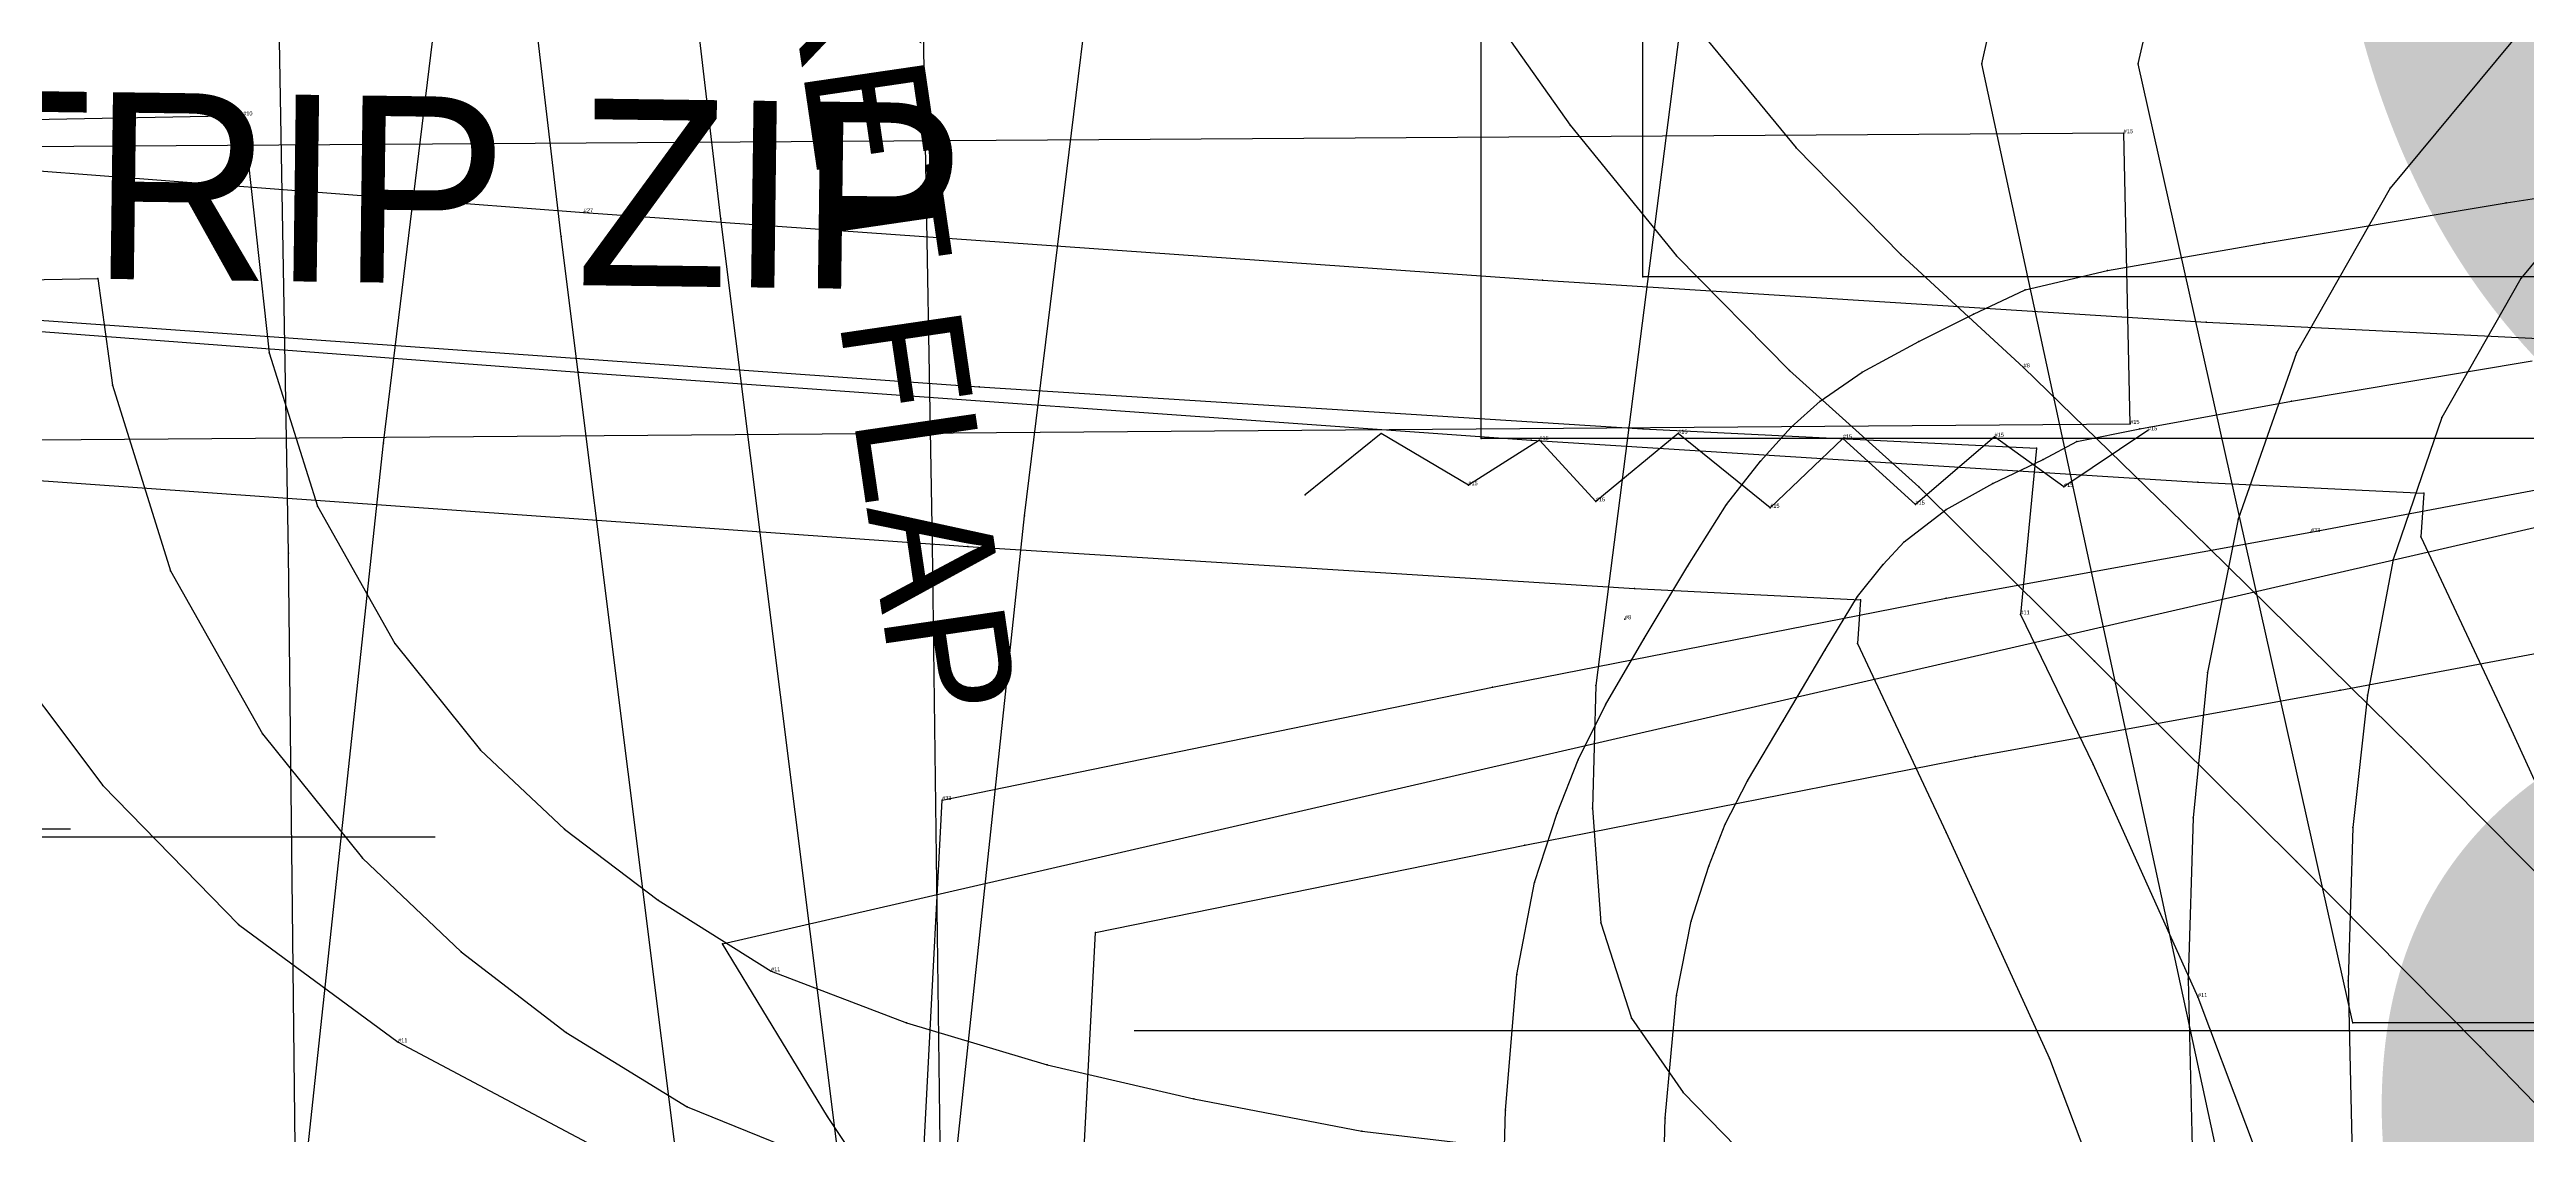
# Model space of a CAD drawing. Header units: metres. Extents: x -978 to 4188, y -881 to 1095.
# Drawn here: x -133.1 to 20.4, y 183 to 250.2 of the extents above; entities that cross this region are included whole.
import ezdxf

# ---------------------------------------------------------------- set-up
doc = ezdxf.new("R2010")
doc.units = ezdxf.units.M

# ---------------------------------------------------------------- blocks, each defined once
blk = doc.blocks.new('BTTM BK 2P')
at = {"layer": '1'}
blk.add_lwpolyline([(220.6, 49.65), (210.6, 49.65), (165, 50.05), (68.3, 50.45), (-14.6, 50.25), (-55.9, 50.65), (-55.9, 60.65), (-55.9, 106.85), (-56.6, 169.35), (-58.3, 266.95), (-60.2, 333.45), (-61.7, 366.95), (-21.6, 366.95), (77.6, 366.85), (186.5, 366.55), (216.3, 366.35), (217.8, 305.55), (218.5, 276.75), (219.3, 241.95), (219.5, 237.25), (220.4, 169.25), (220.6, 106.45), (220.6, 59.35), (220.6, 49.65)], close=True, dxfattribs=at)
at = {"layer": '14'}
blk.add_lwpolyline([(210.6, 59.65), (165, 59.95), (68.3, 60.35), (-14.6, 60.15), (-15.9, 60.65), (-15.9, 107.05), (-16.7, 169.85), (-18.4, 267.75), (-20.3, 334.85), (-21.2, 356.95), (77.6, 356.95), (186.5, 356.65), (206.6, 356.55), (207.9, 305.35), (208.6, 276.55), (209.4, 241.95), (209.6, 236.95), (210.5, 169.15), (210.6, 106.45), (210.6, 59.65)], dxfattribs=at)
at = {"layer": '3'}
for p in [(-56.6, 169.35), (-16.7, 169.85)]:
    blk.add_point(p, dxfattribs=at)
at = {"layer": '84'}
blk.add_lwpolyline([(220.6, 49.65), (210.6, 49.65), (165, 50.05), (68.3, 50.45), (-14.6, 50.25), (-55.9, 50.65), (-55.9, 60.65), (-55.9, 106.85), (-56.6, 169.35), (-58.3, 266.95), (-60.2, 333.45), (-61.7, 366.95), (-21.6, 366.95), (77.6, 366.85), (186.5, 366.55), (216.3, 366.35), (217.8, 305.55), (218.5, 276.75), (219.3, 241.95), (219.5, 237.25), (220.4, 169.25), (220.6, 106.45), (220.6, 59.35), (220.6, 49.65)], close=True, dxfattribs=at)
at = {"layer": '87'}
blk.add_lwpolyline([(210.6, 59.65), (165, 59.95), (68.3, 60.35), (-14.6, 60.15), (-15.9, 60.65), (-15.9, 107.05), (-16.7, 169.85), (-18.4, 267.75), (-20.3, 334.85), (-21.2, 356.95), (77.6, 356.95), (186.5, 356.65), (206.6, 356.55), (207.9, 305.35), (208.6, 276.55), (209.4, 241.95), (209.6, 236.95), (210.5, 169.15), (210.6, 106.45), (210.6, 59.65)], dxfattribs=at)
blk = doc.blocks.new('LEFT FRONT 1P')
at = {"layer": '1'}
blk.add_lwpolyline([(175.1, 58.55), (13.2, 46.05), (-22, 43.35), (-32, 119.45), (-33.3, 128.95), (-41.6, 195.25), (-50.3, 269.45)], dxfattribs=at)
at = {"layer": '14'}
blk.add_lwpolyline([(162.6, 67.55), (12.5, 55.95), (-13.3, 54.05), (-22.1, 120.75), (-23.4, 130.15), (-31.7, 196.35), (-40.4, 270.45)], dxfattribs=at)
at = {"layer": '3'}
for p in [(-41.6, 195.25), (-31.7, 196.35)]:
    blk.add_point(p, dxfattribs=at)
at = {"layer": '84'}
blk.add_lwpolyline([(175.1, 58.55), (13.2, 46.05), (-22, 43.35), (-32, 119.45), (-33.3, 128.95), (-41.6, 195.25), (-50.3, 269.45)], dxfattribs=at)
at = {"layer": '87'}
blk.add_lwpolyline([(162.6, 67.55), (12.5, 55.95), (-13.3, 54.05), (-22.1, 120.75), (-23.4, 130.15), (-31.7, 196.35), (-40.4, 270.45)], dxfattribs=at)
at = {"layer": '15'}
blk.add_text('POCKET FLAP', height=7.5339, rotation=278.3257, dxfattribs=at).set_placement((-30.8, 233.85))
blk = doc.blocks.new('UP SLEEVE 2P')
at = {"layer": '1'}
blk.add_lwpolyline([(148.9, 279.45), (182.9, 276.85), (242.3, 272.65), (283.4, 270.05), (307.8, 268.85)], dxfattribs=at)
at = {"layer": '14'}
blk.add_lwpolyline([(148.2, 269.55), (182.6, 266.95), (241.6, 262.75), (282.9, 260.15), (296.9, 259.45), (296.7, 256.75), (302.2, 245.05), (308.6, 231.05)], dxfattribs=at)
at = {"layer": '2'}
for p in [(182.9, 276.85), (182.9, 276.85), (182.6, 266.95), (296.9, 259.45), (296.7, 256.75)]:
    blk.add_point(p, dxfattribs=at)
at = {"layer": '3'}
for p in [(242.3, 272.65), (283.4, 270.05), (241.6, 262.75), (282.9, 260.15), (302.2, 245.05)]:
    blk.add_point(p, dxfattribs=at)
at = {"layer": '4'}
blk.add_point((182.9, 276.85, 2.5), dxfattribs=at)
at = {"layer": '84'}
blk.add_lwpolyline([(148.9, 279.45), (182.9, 276.85), (242.3, 272.65), (283.4, 270.05), (307.8, 268.85)], dxfattribs=at)
at = {"layer": '87'}
blk.add_lwpolyline([(148.2, 269.55), (182.6, 266.95), (241.6, 262.75), (282.9, 260.15), (296.9, 259.45), (296.7, 256.75), (302.2, 245.05), (308.6, 231.05)], dxfattribs=at)
at = {"layer": '2'}
blk.add_text('#27', height=0.25, dxfattribs=at).set_placement((182.9, 276.85))
blk = doc.blocks.new('UNDER SLEEVE 2P')
at = {"layer": '1'}
blk.add_lwpolyline([(117.5, 200.95), (123.6, 193.55), (130.1, 186.95), (137.7, 179.95), (149.1, 168.85), (161.7, 156.45), (173.2, 144.85), (183.3, 134.35), (193.8, 123.25), (205.2, 110.85), (216.2, 98.35), (224.9, 88.25), (230.7, 81.45), (234.6, 77.15), (231.1, 69.15), (185.4, 64.95), (143.3, 61.65), (110.8, 59.85), (47.2, 55.35), (-12.2, 52.15)], dxfattribs=at)
at = {"layer": '14'}
blk.add_lwpolyline([(103.6, 203.45), (109.6, 194.95), (116.2, 186.85), (123.2, 179.75), (131.2, 172.55), (142.1, 161.75), (154.6, 149.35), (166, 137.85), (176.1, 127.45), (186.5, 116.55), (197.8, 104.25), (208.7, 91.85), (217.3, 81.85), (220.4, 78.25), (184.6, 74.85), (142.7, 71.55), (110.5, 69.75), (46.6, 65.25), (-12.6, 62.05)], dxfattribs=at)
at = {"layer": '2'}
for p in [(137.7, 179.95), (137.7, 179.95), (131.2, 172.55)]:
    blk.add_point(p, dxfattribs=at)
at = {"layer": '3'}
for p in [(109.6, 194.95), (123.6, 193.55), (116.2, 186.85), (130.1, 186.95), (123.2, 179.75), (149.1, 168.85), (142.1, 161.75), (161.7, 156.45), (154.6, 149.35), (166, 137.85)]:
    blk.add_point(p, dxfattribs=at)
at = {"layer": '4'}
blk.add_point((137.7, 179.95, 2.5), dxfattribs=at)
at = {"layer": '84'}
blk.add_lwpolyline([(117.5, 200.95), (123.6, 193.55), (130.1, 186.95), (137.7, 179.95), (149.1, 168.85), (161.7, 156.45), (173.2, 144.85), (183.3, 134.35), (193.8, 123.25), (205.2, 110.85), (216.2, 98.35), (224.9, 88.25), (230.7, 81.45), (234.6, 77.15), (231.1, 69.15), (185.4, 64.95), (143.3, 61.65), (110.8, 59.85), (47.2, 55.35), (-12.2, 52.15)], dxfattribs=at)
at = {"layer": '87'}
blk.add_lwpolyline([(103.6, 203.45), (109.6, 194.95), (116.2, 186.85), (123.2, 179.75), (131.2, 172.55), (142.1, 161.75), (154.6, 149.35), (166, 137.85), (176.1, 127.45), (186.5, 116.55), (197.8, 104.25), (208.7, 91.85), (217.3, 81.85), (220.4, 78.25), (184.6, 74.85), (142.7, 71.55), (110.5, 69.75), (46.6, 65.25), (-12.6, 62.05)], dxfattribs=at)
at = {"layer": '2'}
blk.add_text('#8', height=0.25, dxfattribs=at).set_placement((137.7, 179.95))
blk = doc.blocks.new('UNDR SLV 2P')
at = {"layer": '1'}
blk.add_lwpolyline([(218, 50.45), (186.3, 51.25), (168, 51.75), (148.6, 52.75), (125.9, 53.75), (90, 55.25), (59.6, 56.15), (58.8, 35.45), (-42.1, 38.25), (-40.9, 68.55), (-35.7, 168.25), (-1.6, 175.25), (26.5, 180.75), (49.1, 184.85), (139.1, 201.75), (184.5, 209.95), (195.7, 156.55), (218, 50.45)], close=True, dxfattribs=at)
at = {"layer": '14'}
blk.add_lwpolyline([(50.1, 66.25), (49.3, 45.65), (-31.8, 47.85), (-31, 68.55), (-26.2, 160.05), (0.4, 165.45), (28.3, 170.95), (50.9, 175.05), (140.8, 191.95), (176.7, 198.45), (186, 154.55), (205.7, 60.75), (186.5, 61.15), (168, 61.65), (149, 62.65), (126.3, 63.65), (90.3, 65.15), (50.1, 66.25)], dxfattribs=at)
at = {"layer": '2'}
for p in [(49.1, 184.85), (49.1, 184.85), (50.9, 175.05), (-35.7, 168.25), (-26.2, 160.05)]:
    blk.add_point(p, dxfattribs=at)
at = {"layer": '3'}
for p in [(26.5, 180.75), (-1.6, 175.25), (28.3, 170.95), (0.4, 165.45)]:
    blk.add_point(p, dxfattribs=at)
at = {"layer": '4'}
blk.add_point((49.1, 184.85, 2.5), dxfattribs=at)
at = {"layer": '84'}
blk.add_lwpolyline([(218, 50.45), (186.3, 51.25), (168, 51.75), (148.6, 52.75), (125.9, 53.75), (90, 55.25), (59.6, 56.15), (58.8, 35.45), (-42.1, 38.25), (-40.9, 68.55), (-35.7, 168.25), (-1.6, 175.25), (26.5, 180.75), (49.1, 184.85), (139.1, 201.75), (184.5, 209.95), (195.7, 156.55), (218, 50.45)], close=True, dxfattribs=at)
at = {"layer": '87'}
blk.add_lwpolyline([(50.1, 66.25), (49.3, 45.65), (-31.8, 47.85), (-31, 68.55), (-26.2, 160.05), (0.4, 165.45), (28.3, 170.95), (50.9, 175.05), (140.8, 191.95), (176.7, 198.45), (186, 154.55), (205.7, 60.75), (186.5, 61.15), (168, 61.65), (149, 62.65), (126.3, 63.65), (90.3, 65.15), (50.1, 66.25)], dxfattribs=at)
at = {"layer": '2'}
for p in [(49.1, 184.85), (-35.7, 168.25)]:
    blk.add_text('#33', height=0.25, dxfattribs=at).set_placement(p)
blk = doc.blocks.new('PATCH SLEEVE 2P')
at = {"layer": '1'}
blk.add_lwpolyline([(-21.6, 124.75), (-21.3, 136.15), (-20.6, 144.55), (-19.5, 150.25), (-18.1, 154.55), (-16.8, 157.85), (-15.1, 161.25), (-12.7, 165.35), (-10, 169.85), (-7.6, 173.65), (-5.5, 176.35), (-3.6, 178.45), (-1.8, 180.05), (0.8, 181.85), (4.3, 183.75), (7.7, 185.45), (10.9, 186.95), (16, 188.15), (25.7, 189.85), (40.7, 192.35), (57.6, 194.95)], dxfattribs=at)
at = {"layer": '14'}
blk.add_lwpolyline([(-11.7, 124.85), (-11.4, 135.65), (-10.7, 143.25), (-9.8, 147.85), (-8.7, 151.25), (-7.7, 153.85), (-6.3, 156.55), (-4.1, 160.25), (-1.5, 164.65), (0.5, 167.95), (2.1, 169.95), (3.4, 171.35), (6, 173.35), (8.9, 174.95), (12, 176.45), (14.1, 177.55), (18, 178.35), (27.4, 180.05), (42.3, 182.55)], dxfattribs=at)
at = {"layer": '3'}
for p in [(40.7, 192.35), (25.7, 189.85), (16, 188.15), (10.9, 186.95), (7.7, 185.45), (4.3, 183.75), (0.8, 181.85), (-1.8, 180.05), (27.4, 180.05), (-3.6, 178.45), (18, 178.35), (14.1, 177.55), (-5.5, 176.35), (8.9, 174.95), (12, 176.45), (-7.6, 173.65), (6, 173.35), (3.4, 171.35), (-10, 169.85), (2.1, 169.95), (0.5, 167.95), (-12.7, 165.35), (-1.5, 164.65), (-15.1, 161.25), (-4.1, 160.25), (-16.8, 157.85), (-6.3, 156.55), (-18.1, 154.55), (-7.7, 153.85), (-8.7, 151.25), (-19.5, 150.25), (-9.8, 147.85), (-20.6, 144.55), (-10.7, 143.25), (-21.3, 136.15), (-11.4, 135.65)]:
    blk.add_point(p, dxfattribs=at)
at = {"layer": '84'}
blk.add_lwpolyline([(-21.6, 124.75), (-21.3, 136.15), (-20.6, 144.55), (-19.5, 150.25), (-18.1, 154.55), (-16.8, 157.85), (-15.1, 161.25), (-12.7, 165.35), (-10, 169.85), (-7.6, 173.65), (-5.5, 176.35), (-3.6, 178.45), (-1.8, 180.05), (0.8, 181.85), (4.3, 183.75), (7.7, 185.45), (10.9, 186.95), (16, 188.15), (25.7, 189.85), (40.7, 192.35), (57.6, 194.95)], dxfattribs=at)
at = {"layer": '87'}
blk.add_lwpolyline([(-11.7, 124.85), (-11.4, 135.65), (-10.7, 143.25), (-9.8, 147.85), (-8.7, 151.25), (-7.7, 153.85), (-6.3, 156.55), (-4.1, 160.25), (-1.5, 164.65), (0.5, 167.95), (2.1, 169.95), (3.4, 171.35), (6, 173.35), (8.9, 174.95), (12, 176.45), (14.1, 177.55), (18, 178.35), (27.4, 180.05), (42.3, 182.55)], dxfattribs=at)
blk = doc.blocks.new('LINING BK 1P')
at = {"layer": '1'}
blk.add_lwpolyline([(10.3, 437.55), (158.8, 440.35), (160.4, 425.65), (163.4, 416.15), (168.2, 407.65), (173.5, 401.05), (178.7, 396.15), (184.5, 391.75), (191.5, 387.35), (199.9, 384.15), (208.6, 381.55), (217.7, 379.45), (228.1, 377.45), (240.1, 376.05), (253.1, 374.85), (266.9, 374.35), (282.1, 374.05), (297.9, 374.55), (313.4, 375.35)], dxfattribs=at)
at = {"layer": '14'}
blk.add_lwpolyline([(10.5, 427.65), (149.8, 430.25), (150.7, 423.65), (154.3, 412.15), (160, 402.05), (166.2, 394.35), (172.3, 388.55), (178.8, 383.55), (186.3, 378.95), (196.7, 374.75), (206.1, 371.95), (215.7, 369.65), (226.6, 367.55), (239.1, 366.15), (252.5, 364.95), (266.7, 364.45), (282.2, 364.15), (298.3, 364.65), (313.9, 365.45)], dxfattribs=at)
at = {"layer": '2'}
for p in [(158.8, 440.35), (149.8, 430.25), (191.5, 387.35), (191.5, 387.35), (186.3, 378.95)]:
    blk.add_point(p, dxfattribs=at)
at = {"layer": '3'}
for p in [(160.4, 425.65), (150.7, 423.65), (163.4, 416.15), (154.3, 412.15), (168.2, 407.65), (160, 402.05), (173.5, 401.05), (178.7, 396.15), (166.2, 394.35), (184.5, 391.75), (172.3, 388.55), (199.9, 384.15), (178.8, 383.55), (208.6, 381.55), (217.7, 379.45), (228.1, 377.45)]:
    blk.add_point(p, dxfattribs=at)
at = {"layer": '4'}
blk.add_point((191.5, 387.35, 2.5), dxfattribs=at)
at = {"layer": '84'}
blk.add_lwpolyline([(10.3, 437.55), (158.8, 440.35), (160.4, 425.65), (163.4, 416.15), (168.2, 407.65), (173.5, 401.05), (178.7, 396.15), (184.5, 391.75), (191.5, 387.35), (199.9, 384.15), (208.6, 381.55), (217.7, 379.45), (228.1, 377.45), (240.1, 376.05), (253.1, 374.85), (266.9, 374.35), (282.1, 374.05), (297.9, 374.55), (313.4, 375.35)], dxfattribs=at)
at = {"layer": '87'}
blk.add_lwpolyline([(10.5, 427.65), (149.8, 430.25), (150.7, 423.65), (154.3, 412.15), (160, 402.05), (166.2, 394.35), (172.3, 388.55), (178.8, 383.55), (186.3, 378.95), (196.7, 374.75), (206.1, 371.95), (215.7, 369.65), (226.6, 367.55), (239.1, 366.15), (252.5, 364.95), (266.7, 364.45), (282.2, 364.15), (298.3, 364.65), (313.9, 365.45)], dxfattribs=at)
at = {"layer": '2'}
for s, p in [('#10', (158.8, 440.35)), ('#11', (191.5, 387.35))]:
    blk.add_text(s, height=0.25, dxfattribs=at).set_placement(p)
blk = doc.blocks.new('VELLUTO INSIDE PKT1P')
at = {"layer": '1'}
blk.add_lwpolyline([(138.7, 230.05), (173.7, 230.05), (173.7, 89.95), (138.7, 89.95), (8.3, 89.95), (-6.7, 159.35), (9.1, 230.05), (138.7, 230.05)], close=True, dxfattribs=at)
at = {"layer": '14'}
blk.add_lwpolyline([(138.7, 220.05), (138.7, 99.95), (16.3, 99.95), (3, 159.35), (17, 220.05), (138.7, 220.05)], dxfattribs=at)
at = {"layer": '2'}
for p in [(-6.7, 159.35), (3, 159.35), (16.3, 99.95)]:
    blk.add_point(p, dxfattribs=at)
at = {"layer": '84'}
blk.add_lwpolyline([(138.7, 230.05), (173.7, 230.05), (173.7, 89.95), (138.7, 89.95), (8.3, 89.95), (-6.7, 159.35), (9.1, 230.05), (138.7, 230.05)], close=True, dxfattribs=at)
at = {"layer": '87'}
blk.add_lwpolyline([(138.7, 220.05), (138.7, 99.95), (16.3, 99.95), (3, 159.35), (17, 220.05), (138.7, 220.05)], dxfattribs=at)
blk = doc.blocks.new('LININNG UP SLEEVE 2P')
at = {"layer": '1'}
blk.add_lwpolyline([(182.9, 276.85), (242.3, 272.65), (283.4, 270.05), (307.8, 268.85), (306.8, 258.55), (311.3, 249.25), (317.8, 234.85), (323.7, 219.15), (327.4, 207.05), (329.8, 196.65), (331.6, 185.35), (332.5, 173.65), (332.4, 163.95), (331.8, 157.45), (331.2, 154.15), (330.6, 151.35), (329.3, 145.55), (327.6, 139.25), (325.4, 132.55), (322.3, 125.45), (318.7, 118.15), (314.3, 110.55), (309, 102.85), (303.2, 95.25)], dxfattribs=at)
at = {"layer": '14'}
blk.add_lwpolyline([(182.6, 266.95), (241.6, 262.75), (282.9, 260.15), (296.9, 259.45), (296.7, 256.75), (302.2, 245.05), (308.6, 231.05), (314.3, 215.95), (317.8, 204.45), (320, 194.75), (321.7, 184.25), (322.6, 173.35), (322.5, 164.45), (321.9, 158.75), (321.4, 155.95), (320.9, 153.35), (319.6, 147.85), (318, 142.05), (316.1, 136.05), (313.3, 129.65), (309.9, 122.85), (305.9, 115.85), (300.9, 108.65), (295.4, 101.45)], dxfattribs=at)
at = {"layer": '2'}
for p in [(307.8, 268.85), (296.9, 259.45), (306.8, 258.55), (296.7, 256.75), (317.8, 234.85), (317.8, 234.85), (308.6, 231.05)]:
    blk.add_point(p, dxfattribs=at)
at = {"layer": '3'}
for p in [(242.3, 272.65), (283.4, 270.05), (241.6, 262.75), (282.9, 260.15), (311.3, 249.25), (302.2, 245.05)]:
    blk.add_point(p, dxfattribs=at)
at = {"layer": '4'}
blk.add_point((317.8, 234.85, 2.5), dxfattribs=at)
at = {"layer": '84'}
blk.add_lwpolyline([(182.9, 276.85), (242.3, 272.65), (283.4, 270.05), (307.8, 268.85), (306.8, 258.55), (311.3, 249.25), (317.8, 234.85), (323.7, 219.15), (327.4, 207.05), (329.8, 196.65), (331.6, 185.35), (332.5, 173.65), (332.4, 163.95), (331.8, 157.45), (331.2, 154.15), (330.6, 151.35), (329.3, 145.55), (327.6, 139.25), (325.4, 132.55), (322.3, 125.45), (318.7, 118.15), (314.3, 110.55), (309, 102.85), (303.2, 95.25)], dxfattribs=at)
at = {"layer": '87'}
blk.add_lwpolyline([(182.6, 266.95), (241.6, 262.75), (282.9, 260.15), (296.9, 259.45), (296.7, 256.75), (302.2, 245.05), (308.6, 231.05), (314.3, 215.95), (317.8, 204.45), (320, 194.75), (321.7, 184.25), (322.6, 173.35), (322.5, 164.45), (321.9, 158.75), (321.4, 155.95), (320.9, 153.35), (319.6, 147.85), (318, 142.05), (316.1, 136.05), (313.3, 129.65), (309.9, 122.85), (305.9, 115.85), (300.9, 108.65), (295.4, 101.45)], dxfattribs=at)
at = {"layer": '2'}
for p in [(306.8, 258.55), (317.8, 234.85)]:
    blk.add_text('#11', height=0.25, dxfattribs=at).set_placement(p)
blk = doc.blocks.new('DETACHABLE REV NYLON BK 1P')
at = {"layer": '1'}
blk.add_lwpolyline([(111.9, 397.45), (119.2, 387.75), (127.6, 379.15), (137.5, 371.85), (149.2, 365.65), (163.4, 359.95), (180.6, 354.45), (200.6, 349.55), (222.5, 346.45), (245.3, 344.95), (269.1, 344.45), (293.8, 344.55), (318.2, 345.95), (340.3, 348.15), (358.6, 350.45), (372.9, 352.55), (384.6, 354.85), (396.2, 327.65), (408.6, 299.95), (418.6, 277.35), (427, 257.05), (434.2, 239.55)], dxfattribs=at)
at = {"layer": '14'}
blk.add_lwpolyline([(111.9, 397.45), (119.2, 387.75), (127.6, 379.15), (137.5, 371.85), (149.2, 365.65), (163.4, 359.95), (180.6, 354.45), (200.6, 349.55), (222.5, 346.45), (245.3, 344.95), (269.1, 344.45), (293.8, 344.55), (318.2, 345.95), (340.3, 348.15), (358.6, 350.45), (372.9, 352.55), (374.6, 352.85), (387, 323.95), (399.5, 295.95), (409.4, 273.45), (417.8, 253.25), (425, 235.75)], dxfattribs=at)
at = {"layer": '2'}
blk.add_point((137.5, 371.85), dxfattribs=at)
blk.add_point((137.5, 371.85), dxfattribs=at)
at = {"layer": '3'}
for p in [(119.2, 387.75), (119.2, 387.75), (127.6, 379.15), (127.6, 379.15)]:
    blk.add_point(p, dxfattribs=at)
at = {"layer": '84'}
blk.add_lwpolyline([(111.9, 397.45), (119.2, 387.75), (127.6, 379.15), (137.5, 371.85), (149.2, 365.65), (163.4, 359.95), (180.6, 354.45), (200.6, 349.55), (222.5, 346.45), (245.3, 344.95), (269.1, 344.45), (293.8, 344.55), (318.2, 345.95), (340.3, 348.15), (358.6, 350.45), (372.9, 352.55), (384.6, 354.85), (396.2, 327.65), (408.6, 299.95), (418.6, 277.35), (427, 257.05), (434.2, 239.55)], dxfattribs=at)
at = {"layer": '87'}
blk.add_lwpolyline([(111.9, 397.45), (119.2, 387.75), (127.6, 379.15), (137.5, 371.85), (149.2, 365.65), (163.4, 359.95), (180.6, 354.45), (200.6, 349.55), (222.5, 346.45), (245.3, 344.95), (269.1, 344.45), (293.8, 344.55), (318.2, 345.95), (340.3, 348.15), (358.6, 350.45), (372.9, 352.55), (374.6, 352.85), (387, 323.95), (399.5, 295.95), (409.4, 273.45), (417.8, 253.25), (425, 235.75)], dxfattribs=at)
at = {"layer": '2'}
blk.add_text('#11', height=0.25, dxfattribs=at).set_placement((137.5, 371.85))
blk = doc.blocks.new('DETACHABLE REV TXT BK 1P')
at = {"layer": '1'}
blk.add_lwpolyline([(111.9, 397.45), (119.2, 387.75), (127.6, 379.15), (137.5, 371.85), (149.2, 365.65), (163.4, 359.95), (180.6, 354.45), (200.6, 349.55), (222.5, 346.45), (245.3, 344.95), (269.1, 344.45), (293.8, 344.55), (318.2, 345.95), (340.3, 348.15), (358.6, 350.45), (372.9, 352.55), (384.6, 354.85), (396.2, 327.65), (408.6, 299.95), (418.6, 277.35), (427, 257.05), (434.2, 239.55)], dxfattribs=at)
at = {"layer": '14'}
blk.add_lwpolyline([(111.9, 397.45), (119.2, 387.75), (127.6, 379.15), (137.5, 371.85), (149.2, 365.65), (163.4, 359.95), (180.6, 354.45), (200.6, 349.55), (222.5, 346.45), (245.3, 344.95), (269.1, 344.45), (293.8, 344.55), (318.2, 345.95), (340.3, 348.15), (358.6, 350.45), (372.9, 352.55), (374.6, 352.85), (387, 323.95), (399.5, 295.95), (409.4, 273.45), (417.8, 253.25), (425, 235.75)], dxfattribs=at)
at = {"layer": '2'}
blk.add_point((137.5, 371.85), dxfattribs=at)
blk.add_point((137.5, 371.85), dxfattribs=at)
at = {"layer": '3'}
for p in [(119.2, 387.75), (119.2, 387.75), (127.6, 379.15), (127.6, 379.15)]:
    blk.add_point(p, dxfattribs=at)
at = {"layer": '84'}
blk.add_lwpolyline([(111.9, 397.45), (119.2, 387.75), (127.6, 379.15), (137.5, 371.85), (149.2, 365.65), (163.4, 359.95), (180.6, 354.45), (200.6, 349.55), (222.5, 346.45), (245.3, 344.95), (269.1, 344.45), (293.8, 344.55), (318.2, 345.95), (340.3, 348.15), (358.6, 350.45), (372.9, 352.55), (384.6, 354.85), (396.2, 327.65), (408.6, 299.95), (418.6, 277.35), (427, 257.05), (434.2, 239.55)], dxfattribs=at)
at = {"layer": '87'}
blk.add_lwpolyline([(111.9, 397.45), (119.2, 387.75), (127.6, 379.15), (137.5, 371.85), (149.2, 365.65), (163.4, 359.95), (180.6, 354.45), (200.6, 349.55), (222.5, 346.45), (245.3, 344.95), (269.1, 344.45), (293.8, 344.55), (318.2, 345.95), (340.3, 348.15), (358.6, 350.45), (372.9, 352.55), (374.6, 352.85), (387, 323.95), (399.5, 295.95), (409.4, 273.45), (417.8, 253.25), (425, 235.75)], dxfattribs=at)
at = {"layer": '2'}
blk.add_text('#11', height=0.25, dxfattribs=at).set_placement((137.5, 371.85))
blk = doc.blocks.new('VELLUTO PKT X DETACHABLE 4P')
at = {"layer": '1'}
blk.add_lwpolyline([(-22.2, 113.05), (-22.2, 147.55), (-22.1, 182.05), (159, 181.55), (159, 147.55), (159, 113.05), (-22.2, 113.05)], close=True, dxfattribs=at)
at = {"layer": '14'}
blk.add_lwpolyline([(-12.2, 123.05), (-12.2, 147.55), (-12.3, 172.05), (149, 171.75), (149, 147.55), (149, 123.05), (-12.2, 123.05)], dxfattribs=at)
at = {"layer": '2'}
for p in [(-12.2, 123.05), (-12.2, 123.05), (-22.2, 113.05), (-22.2, 113.05)]:
    blk.add_point(p, dxfattribs=at)
at = {"layer": '84'}
blk.add_lwpolyline([(-22.2, 113.05), (-22.2, 147.55), (-22.1, 182.05), (159, 181.55), (159, 147.55), (159, 113.05), (-22.2, 113.05)], close=True, dxfattribs=at)
at = {"layer": '87'}
blk.add_lwpolyline([(-12.2, 123.05), (-12.2, 147.55), (-12.3, 172.05), (149, 171.75), (149, 147.55), (149, 123.05), (-12.2, 123.05)], dxfattribs=at)
blk = doc.blocks.new('PKT X DETACHABLE NYLON 2Pz')
at = {"layer": '1'}
blk.add_lwpolyline([(177.2, 179.65), (181.3, 170.55), (185.7, 160.25), (189.4, 150.55), (192.6, 140.65), (195.6, 130.55), (200.4, 111.65), (176.5, 107.05), (19.1, 71.95), (-4.4, 66.35), (-12.3, 78.15), (-28.5, 101.75), (-39.2, 117.75), (-45.7, 128.45), (177.2, 179.65)], close=True, dxfattribs=at)
at = {"layer": '2'}
blk.add_point((-45.7, 128.45), dxfattribs=at)
at = {"layer": '3'}
blk.add_point((-39.2, 117.75), dxfattribs=at)
at = {"layer": '5'}
blk.add_line((174.8, 123.05), (-20.2, 123.05), dxfattribs=at)
at = {"layer": '7'}
blk.add_line((174.8, 123.05), (-20.2, 123.05), dxfattribs=at)
at = {"layer": '84'}
blk.add_lwpolyline([(177.2, 179.65), (181.3, 170.55), (185.7, 160.25), (189.4, 150.55), (192.6, 140.65), (195.6, 130.55), (200.4, 111.65), (176.5, 107.05), (19.1, 71.95), (-4.4, 66.35), (-12.3, 78.15), (-28.5, 101.75), (-39.2, 117.75), (-45.7, 128.45), (177.2, 179.65)], close=True, dxfattribs=at)
blk = doc.blocks.new('PKT X DETACHABLE txt 2Pz')
at = {"layer": '1'}
blk.add_lwpolyline([(177.2, 179.65), (181.3, 170.55), (185.7, 160.25), (189.4, 150.55), (192.6, 140.65), (195.6, 130.55), (200.4, 111.65), (176.5, 107.05), (19.1, 71.95), (-4.4, 66.35), (-12.3, 78.15), (-28.5, 101.75), (-39.2, 117.75), (-45.7, 128.45), (177.2, 179.65)], close=True, dxfattribs=at)
at = {"layer": '2'}
blk.add_point((-45.7, 128.45), dxfattribs=at)
at = {"layer": '3'}
blk.add_point((-39.2, 117.75), dxfattribs=at)
at = {"layer": '5'}
blk.add_line((174.8, 123.05), (-20.2, 123.05), dxfattribs=at)
at = {"layer": '7'}
blk.add_line((174.8, 123.05), (-20.2, 123.05), dxfattribs=at)
at = {"layer": '84'}
blk.add_lwpolyline([(177.2, 179.65), (181.3, 170.55), (185.7, 160.25), (189.4, 150.55), (192.6, 140.65), (195.6, 130.55), (200.4, 111.65), (176.5, 107.05), (19.1, 71.95), (-4.4, 66.35), (-12.3, 78.15), (-28.5, 101.75), (-39.2, 117.75), (-45.7, 128.45), (177.2, 179.65)], close=True, dxfattribs=at)
blk = doc.blocks.new('RIGHT BTTM FRONT 1P')
at = {"layer": '1'}
blk.add_lwpolyline([(87, 35.45), (72.1, 36.95), (63.4, 38.05), (54.5, 39.35), (46.6, 40.75), (40.4, 42.05), (36.2, 43.15), (31.5, 44.55), (23.9, 47.15), (14.7, 51.05), (6, 55.55), (-1.3, 59.75), (-7.4, 63.75), (-12.8, 67.75), (-17.4, 72.65), (-21.4, 79.35), (-25, 89.25), (-27.8, 103.15), (-29.7, 120.05), (-60, 122.65), (-57.1, 152.75), (-52.4, 196.45), (-45.4, 253.85)], dxfattribs=at)
at = {"layer": '13'}
blk.add_point((24.5, 185.55, 3), dxfattribs=at)
at = {"layer": '14'}
blk.add_lwpolyline([(-19.9, 121.95), (-17.3, 148.75), (-12.7, 191.95), (-5.7, 248.95)], dxfattribs=at)
at = {"layer": '2'}
for p in [(24.5, 185.55), (22.7, 181.45)]:
    blk.add_point(p, dxfattribs=at)
at = {"layer": '3'}
for p in [(-52.4, 196.45), (-12.7, 191.95), (22.5, 173.85), (23, 166.75), (24.9, 160.85), (28.1, 156.25)]:
    blk.add_point(p, dxfattribs=at)
at = {"layer": '8'}
blk.add_lwpolyline([(188, 135.25), (206.4, 296.25), (64.5, 309.05), (61.2, 309.45), (54.3, 309.55), (49.4, 308.45), (45.8, 306.75), (42.7, 304.05), (40, 300.55), (37.9, 295.65), (36.3, 288.85), (35.4, 280.75), (22.7, 181.45), (22.5, 173.85), (23, 166.75), (24.9, 160.85), (28.1, 156.25), (32.2, 152.05), (37.6, 148.15), (44.6, 145.15), (52.6, 143.25), (60.1, 142.45), (66.6, 141.75), (188, 135.25)], dxfattribs=at)
at = {"layer": '84'}
blk.add_lwpolyline([(87, 35.45), (72.1, 36.95), (63.4, 38.05), (54.5, 39.35), (46.6, 40.75), (40.4, 42.05), (36.2, 43.15), (31.5, 44.55), (23.9, 47.15), (14.7, 51.05), (6, 55.55), (-1.3, 59.75), (-7.4, 63.75), (-12.8, 67.75), (-17.4, 72.65), (-21.4, 79.35), (-25, 89.25), (-27.8, 103.15), (-29.7, 120.05), (-60, 122.65), (-57.1, 152.75), (-52.4, 196.45), (-45.4, 253.85)], dxfattribs=at)
at = {"layer": '85'}
blk.add_lwpolyline([(188, 135.25), (206.4, 296.25), (64.5, 309.05), (61.2, 309.45), (54.3, 309.55), (49.4, 308.45), (45.8, 306.75), (42.7, 304.05), (40, 300.55), (37.9, 295.65), (36.3, 288.85), (35.4, 280.75), (22.7, 181.45), (22.5, 173.85), (23, 166.75), (24.9, 160.85), (28.1, 156.25), (32.2, 152.05), (37.6, 148.15), (44.6, 145.15), (52.6, 143.25), (60.1, 142.45), (66.6, 141.75), (188, 135.25)], dxfattribs=at)
at = {"layer": '87'}
blk.add_lwpolyline([(-19.9, 121.95), (-17.3, 148.75), (-12.7, 191.95), (-5.7, 248.95)], dxfattribs=at)
at = {"layer": '13'}
blk.add_text('#8', height=0.25, dxfattribs=at).set_placement((24.5, 185.55))
at = {"layer": '2'}
blk.add_text('#8', height=0.25, dxfattribs=at).set_placement((24.5, 185.55))
blk = doc.blocks.new('VELLUTO FACING INSIDE LEFT 1P')
at = {"layer": '1'}
blk.add_lwpolyline([(362, 174.45), (351.9, 165.95), (344.6, 157.15), (339.7, 148.55), (336.7, 139.75), (335.1, 131.35), (334.2, 123.15), (333.9, 113.65), (334.2, 101.05), (335.1, 85.55), (273.2, 82.85), (211.8, 80.15), (190.9, 79.75)], dxfattribs=at)
at = {"layer": '14'}
blk.add_lwpolyline([(397.1, 236.05), (409.5, 211.85), (406.8, 210.85), (400.1, 208.15), (391.6, 204.35), (380.7, 198.55), (368.5, 190.95), (356, 182.35), (344.9, 172.85), (336.5, 162.75), (330.7, 152.55), (327.1, 142.25), (325.2, 132.75), (324.3, 123.75), (324, 113.75), (324.3, 100.75), (324.6, 95.05), (272.8, 92.75), (211.5, 90.05), (190.8, 89.65)], dxfattribs=at)
at = {"layer": '2'}
for p in [(320, 166.15), (320, 166.15), (274, 147.55), (292.4, 147.55), (312, 147.35), (320.4, 148.15), (321.5, 147.75), (283.8, 147.15), (302.6, 147.25), (279.4, 144.35), (316.3, 144.25), (269.3, 143.75), (287.3, 143.35), (298.1, 142.95), (307.1, 143.15)]:
    blk.add_point(p, dxfattribs=at)
at = {"layer": '3'}
for p in [(336.5, 162.75), (344.6, 157.15), (330.7, 152.55), (339.7, 148.55), (327.1, 142.25), (336.7, 139.75), (325.2, 132.75), (335.1, 131.35), (324.3, 123.75), (334.2, 123.15), (324, 113.75), (333.9, 113.65)]:
    blk.add_point(p, dxfattribs=at)
at = {"layer": '5'}
blk.add_line((192.8, 123.05), (-38.3, 123.05), dxfattribs=at)
at = {"layer": '7'}
blk.add_line((215.4, 122.55), (-82.4, 122.55), dxfattribs=at)
at = {"layer": '8'}
for points in [[(320, 166.15), (-203.9, 162.75), (-203.6, 144.15), (320.4, 148.15), (320, 166.15)], [(321.5, 147.75), (316.3, 144.25), (312, 147.35), (307.1, 143.15), (302.6, 147.25), (298.1, 142.95), (292.4, 147.55), (287.3, 143.35), (283.8, 147.15), (279.4, 144.35), (274, 147.55), (269.3, 143.75)]]:
    blk.add_lwpolyline(points, dxfattribs=at)
at = {"layer": '84'}
blk.add_lwpolyline([(362, 174.45), (351.9, 165.95), (344.6, 157.15), (339.7, 148.55), (336.7, 139.75), (335.1, 131.35), (334.2, 123.15), (333.9, 113.65), (334.2, 101.05), (335.1, 85.55), (273.2, 82.85), (211.8, 80.15), (190.9, 79.75)], dxfattribs=at)
at = {"layer": '85'}
for points in [[(320, 166.15), (-203.9, 162.75), (-203.6, 144.15), (320.4, 148.15), (320, 166.15)], [(321.5, 147.75), (316.3, 144.25), (312, 147.35), (307.1, 143.15), (302.6, 147.25), (298.1, 142.95), (292.4, 147.55), (287.3, 143.35), (283.8, 147.15), (279.4, 144.35), (274, 147.55), (269.3, 143.75)]]:
    blk.add_lwpolyline(points, dxfattribs=at)
at = {"layer": '87'}
blk.add_lwpolyline([(397.1, 236.05), (409.5, 211.85), (406.8, 210.85), (400.1, 208.15), (391.6, 204.35), (380.7, 198.55), (368.5, 190.95), (356, 182.35), (344.9, 172.85), (336.5, 162.75), (330.7, 152.55), (327.1, 142.25), (325.2, 132.75), (324.3, 123.75), (324, 113.75), (324.3, 100.75), (324.6, 95.05), (272.8, 92.75), (211.5, 90.05), (190.8, 89.65)], dxfattribs=at)
at = {"layer": '15'}
blk.add_text('SUPPORT STRIP ZIP', height=11.5657, rotation=359.2423, dxfattribs=at).set_placement((95.2, 158.45))
at = {"layer": '2'}
for p in [(320, 166.15), (320, 166.15), (283.8, 147.15), (292.4, 147.55), (302.6, 147.25), (312, 147.35), (320.4, 148.15), (321.5, 147.75), (279.4, 144.35), (316.3, 144.25), (287.3, 143.35), (298.1, 142.95), (307.1, 143.15)]:
    blk.add_text('#15', height=0.25, dxfattribs=at).set_placement(p)

msp = doc.modelspace()

# ---------------------------------------------------------------- block references
at = {"layer": '1'}
for name, p in [('LEFT FRONT 1P', (-59.8, 43.35)), ('RIGHT BTTM FRONT 1P', (-60, 29.35)), ('BTTM BK 2P', (-61.7, 49.65)), ('VELLUTO FACING INSIDE LEFT 1P', (-324.6, 78.85)), ('VELLUTO INSIDE PKT1P', (-6.7, 89.95)), ('UNDER SLEEVE 2P', (-148.5, 50.55)), ('VELLUTO PKT X DETACHABLE 4P', (-22.2, 113.05)), ('UP SLEEVE 2P', (-282.9, -36.75)), ('PATCH SLEEVE 2P', (-21.6, 48.35)), ('LINING BK 1P', (-279.9, -194.25)), ('DETACHABLE REV NYLON BK 1P', (-249, -183.15)), ('DETACHABLE REV TXT BK 1P', (-249, -183.15)), ('PKT X DETACHABLE NYLON 2Pz', (-45.7, 66.35)), ('PKT X DETACHABLE txt 2Pz', (-45.7, 66.35)), ('UNDR SLV 2P', (-42.1, 35.45)), ('LININNG UP SLEEVE 2P', (-317.8, -43.35))]:
    msp.add_blockref(name, p, dxfattribs=at)

# ---------------------------------------------------------------- texts
for s, p in [('Creation Date: 16-06-2026', (1, 220)), ('Style Name: CLEREMONT_15-06-26-P53', (1, 110))]:
    msp.add_text(s, height=100, dxfattribs=at).set_placement(p)

doc.saveas('drawing.dxf')
